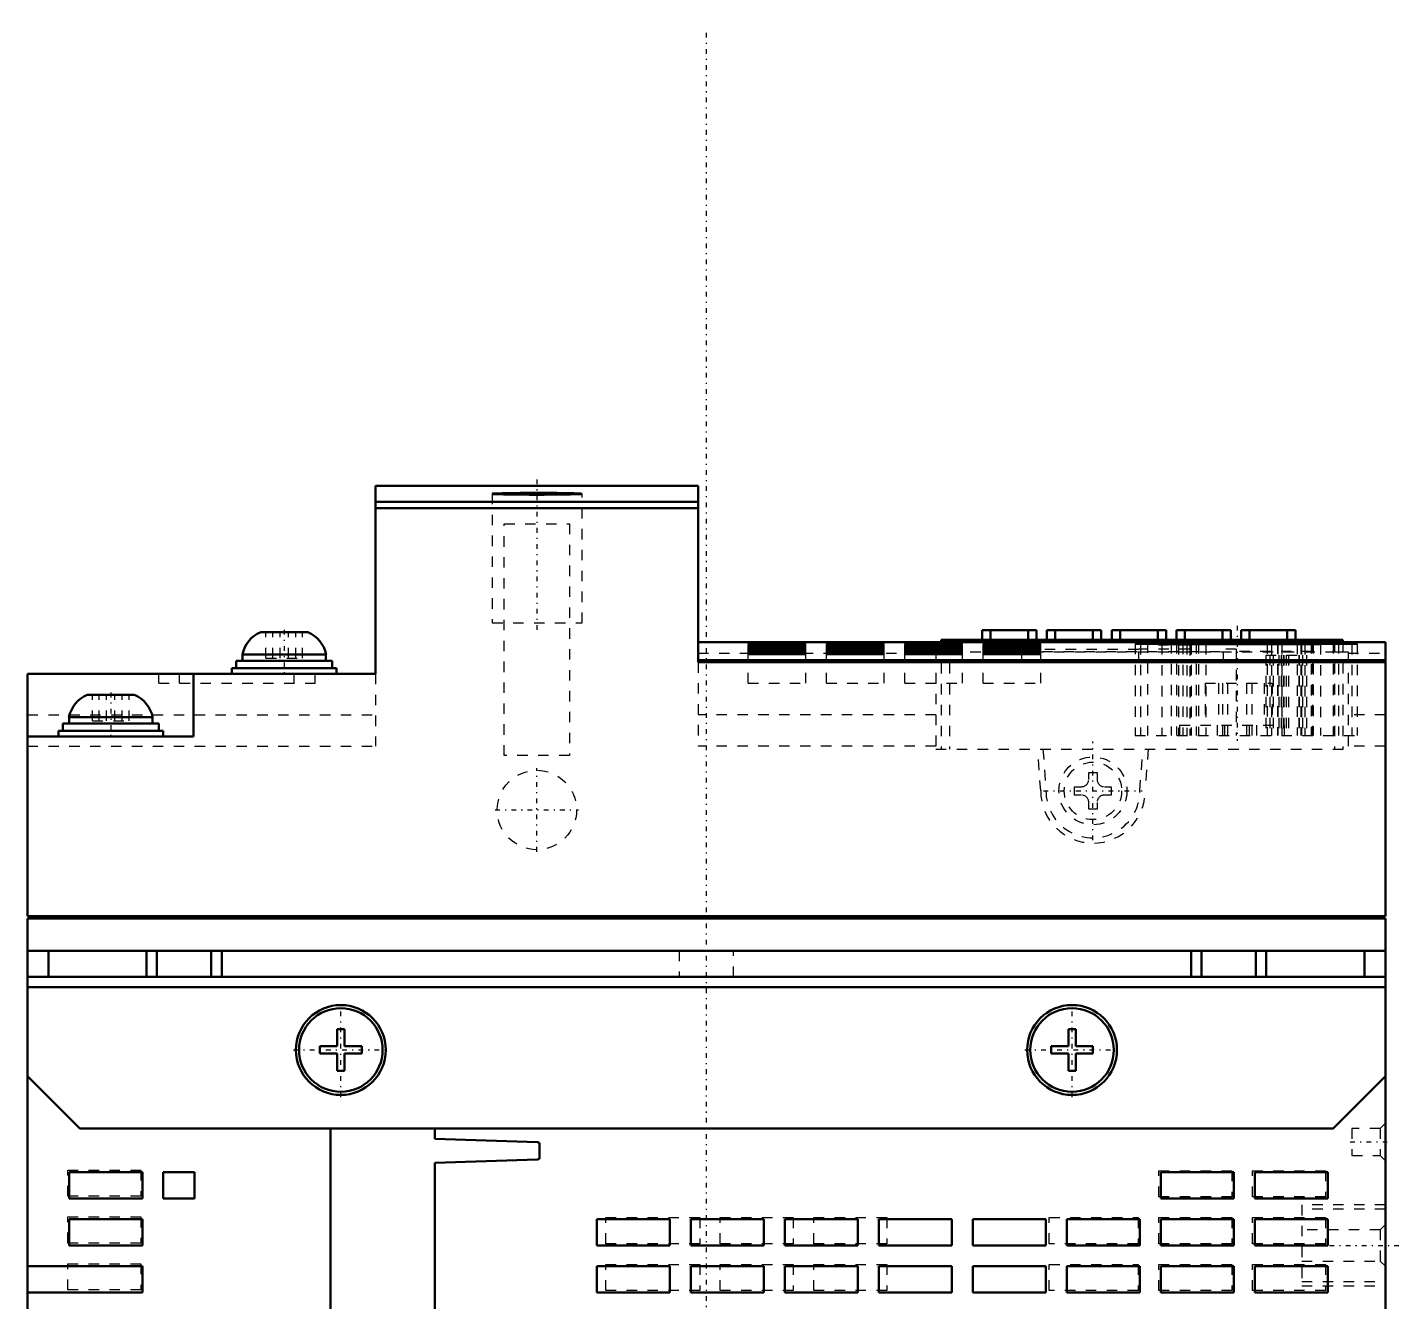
# Model space of a CAD drawing. Header units: millimetres. Extents: x 0 to 447, y -18 to 542.
# Drawn here: x 0 to 131.4, y 143.1 to 265.1 of the extents above; entities that cross this region are included whole.
import ezdxf

# ---------------------------------------------------------------- set-up
doc = ezdxf.new("R2010")
doc.units = ezdxf.units.MM
doc.linetypes.add('Center', pattern=[1.5, 0.45, -0.5, 0.05, -0.5])
doc.linetypes.add('Dashed', pattern=[2, 1, -1])
for name, color, linetype, lineweight in [('AM_4', 7, 'Continuous', 50), ('AM_6', 2, 'Continuous', 35), ('AM_7', 7, 'Center', 25), ('AM_9', 6, 'Dashed', 25)]:
    doc.layers.add(name, color=color, linetype=linetype, lineweight=lineweight)

# ---------------------------------------------------------------- blocks, each defined once
blk = doc.blocks.new('2_MFDLNA3SE_5_in_MFDLNA3SE_1100')
at = {"layer": 'AM_4'}
for p, q in [((64.21, 221.2), (33.33, 221.2)), ((33.33, 221.2), (33.33, 203.2)), ((64.21, 221.2), (64.21, 204.31)), ((33.33, 219.65), (64.21, 219.65)), ((33.33, 219.05), (64.21, 219.05)), ((26.83, 207.2), (22.33, 207.2)), ((87.46, 206.44), (87.46, 206.23)), ((87.46, 206.44), (125.94, 206.44)), ((88.26, 206.44), (88.26, 206.23)), ((91.4, 207.37), (96.6, 207.37)), ((91.4, 207.37), (91.4, 206.44)), ((92.2, 207.37), (92.2, 206.44)), ((95.8, 207.37), (95.8, 206.44)), ((96.6, 207.37), (96.6, 206.44)), ((97.6, 207.37), (102.8, 207.37)), ((97.6, 207.37), (97.6, 206.44)), ((98.4, 207.37), (98.4, 206.44)), ((102, 207.37), (102, 206.44)), ((102.8, 207.37), (102.8, 206.44)), ((103.8, 207.37), (109, 207.37)), ((103.8, 207.37), (103.8, 206.44)), ((104.6, 207.37), (104.6, 206.44)), ((108.2, 207.37), (108.2, 206.44)), ((109, 207.37), (109, 206.44)), ((110, 207.37), (115.2, 207.37)), ((110, 207.37), (110, 206.44)), ((110.8, 207.37), (110.8, 206.44)), ((114.4, 207.37), (114.4, 206.44)), ((115.2, 207.37), (115.2, 206.44)), ((116.2, 207.37), (121.4, 207.37)), ((116.2, 207.37), (116.2, 206.44)), ((117, 207.37), (117, 206.44)), ((120.6, 207.37), (120.6, 206.44)), ((121.4, 207.37), (121.4, 206.44)), ((125.14, 206.44), (125.14, 206.23)), ((125.94, 206.44), (125.94, 206.23)), ((64.21, 206.23), (74.52, 206.23)), ((82.02, 206.23), (68.98, 206.23)), ((68.98, 206.23), (74.52, 206.23)), ((74.52, 206.22), (68.98, 206.22)), ((68.98, 206.22), (74.52, 206.22)), ((74.52, 206.21), (68.98, 206.21)), ((68.98, 206.21), (74.52, 206.21)), ((74.52, 206.2), (68.98, 206.2)), ((68.98, 206.19), (74.52, 206.19)), ((74.52, 206.18), (68.98, 206.18)), ((68.98, 206.17), (74.52, 206.17)), ((74.52, 206.16), (68.98, 206.16)), ((68.98, 206.15), (74.52, 206.15)), ((74.52, 206.13), (68.98, 206.13)), ((68.98, 206.12), (74.52, 206.12)), ((74.52, 206.1), (68.98, 206.1)), ((68.98, 206.08), (74.52, 206.08)), ((74.52, 206.06), (68.98, 206.06)), ((68.98, 206.04), (74.52, 206.04)), ((74.52, 206.02), (68.98, 206.02)), ((68.98, 206), (74.52, 206)), ((74.52, 205.98), (68.98, 205.98)), ((68.98, 205.95), (74.52, 205.95)), ((74.52, 205.93), (68.98, 205.93)), ((68.98, 205.9), (74.52, 205.9)), ((74.52, 205.87), (68.98, 205.87)), ((68.98, 205.84), (74.52, 205.84)), ((74.52, 205.81), (68.98, 205.81)), ((68.98, 205.78), (74.52, 205.78)), ((74.52, 205.75), (68.98, 205.75)), ((68.98, 205.72), (74.52, 205.72)), ((74.52, 205.68), (68.98, 205.68)), ((68.98, 205.64), (74.52, 205.64)), ((74.52, 205.61), (68.98, 205.61)), ((68.98, 205.57), (74.52, 205.57)), ((74.52, 205.53), (68.98, 205.53)), ((68.98, 205.49), (74.52, 205.49)), ((74.52, 205.45), (68.98, 205.45)), ((68.98, 205.4), (74.52, 205.4)), ((74.52, 205.36), (68.98, 205.36)), ((68.98, 205.32), (74.52, 205.32)), ((74.52, 205.27), (68.98, 205.27)), ((68.98, 205.22), (74.52, 205.22)), ((74.52, 205.17), (68.98, 205.17)), ((68.98, 205.12), (74.52, 205.12)), ((74.52, 205.07), (68.98, 205.07)), ((89.52, 206.23), (76.48, 206.23)), ((76.48, 206.23), (82.02, 206.23)), ((82.02, 206.22), (76.48, 206.22)), ((76.48, 206.22), (82.02, 206.22)), ((82.02, 206.21), (76.48, 206.21)), ((76.48, 206.21), (82.02, 206.21)), ((82.02, 206.2), (76.48, 206.2)), ((76.48, 206.19), (82.02, 206.19)), ((82.02, 206.18), (76.48, 206.18)), ((76.48, 206.17), (82.02, 206.17)), ((82.02, 206.16), (76.48, 206.16)), ((76.48, 206.15), (82.02, 206.15)), ((82.02, 206.13), (76.48, 206.13)), ((76.48, 206.12), (82.02, 206.12)), ((82.02, 206.1), (76.48, 206.1)), ((76.48, 206.08), (82.02, 206.08)), ((82.02, 206.06), (76.48, 206.06)), ((76.48, 206.04), (82.02, 206.04)), ((82.02, 206.02), (76.48, 206.02)), ((76.48, 206), (82.02, 206)), ((82.02, 205.98), (76.48, 205.98)), ((76.48, 205.95), (82.02, 205.95)), ((82.02, 205.93), (76.48, 205.93)), ((76.48, 205.9), (82.02, 205.9)), ((82.02, 205.87), (76.48, 205.87)), ((76.48, 205.84), (82.02, 205.84)), ((82.02, 205.81), (76.48, 205.81)), ((76.48, 205.78), (82.02, 205.78)), ((82.02, 205.75), (76.48, 205.75)), ((76.48, 205.72), (82.02, 205.72)), ((82.02, 205.68), (76.48, 205.68)), ((76.48, 205.64), (82.02, 205.64)), ((82.02, 205.61), (76.48, 205.61)), ((76.48, 205.57), (82.02, 205.57)), ((82.02, 205.53), (76.48, 205.53)), ((76.48, 205.49), (82.02, 205.49)), ((82.02, 205.45), (76.48, 205.45)), ((76.48, 205.4), (82.02, 205.4)), ((82.02, 205.36), (76.48, 205.36)), ((76.48, 205.32), (82.02, 205.32)), ((82.02, 205.27), (76.48, 205.27)), ((76.48, 205.22), (82.02, 205.22)), ((82.02, 205.17), (76.48, 205.17)), ((76.48, 205.12), (82.02, 205.12)), ((82.02, 205.07), (76.48, 205.07)), ((83.98, 206.23), (97.02, 206.23)), ((83.98, 206.23), (89.52, 206.23)), ((89.52, 206.22), (83.98, 206.22)), ((83.98, 206.22), (89.52, 206.22)), ((89.52, 206.21), (83.98, 206.21)), ((83.98, 206.21), (89.52, 206.21)), ((89.52, 206.2), (83.98, 206.2)), ((83.98, 206.19), (89.52, 206.19)), ((89.52, 206.18), (83.98, 206.18)), ((83.98, 206.17), (89.52, 206.17)), ((89.52, 206.16), (83.98, 206.16)), ((83.98, 206.15), (89.52, 206.15)), ((89.52, 206.13), (83.98, 206.13)), ((83.98, 206.12), (89.52, 206.12)), ((89.52, 206.1), (83.98, 206.1)), ((83.98, 206.08), (89.52, 206.08)), ((89.52, 206.06), (83.98, 206.06)), ((83.98, 206.04), (89.52, 206.04)), ((89.52, 206.02), (83.98, 206.02)), ((83.98, 206), (89.52, 206)), ((89.52, 205.98), (83.98, 205.98)), ((83.98, 205.95), (89.52, 205.95)), ((89.52, 205.93), (83.98, 205.93)), ((83.98, 205.9), (89.52, 205.9)), ((89.52, 205.87), (83.98, 205.87)), ((83.98, 205.84), (89.52, 205.84)), ((89.52, 205.81), (83.98, 205.81)), ((83.98, 205.78), (89.52, 205.78)), ((89.52, 205.75), (83.98, 205.75)), ((83.98, 205.72), (89.52, 205.72)), ((89.52, 205.68), (83.98, 205.68)), ((83.98, 205.64), (89.52, 205.64)), ((89.52, 205.61), (83.98, 205.61)), ((83.98, 205.57), (89.52, 205.57)), ((89.52, 205.53), (83.98, 205.53)), ((83.98, 205.49), (89.52, 205.49)), ((89.52, 205.45), (83.98, 205.45)), ((83.98, 205.4), (89.52, 205.4)), ((89.52, 205.36), (83.98, 205.36)), ((83.98, 205.32), (89.52, 205.32)), ((89.52, 205.27), (83.98, 205.27)), ((83.98, 205.22), (89.52, 205.22)), ((89.52, 205.17), (83.98, 205.17)), ((83.98, 205.12), (89.52, 205.12)), ((89.52, 205.07), (83.98, 205.07)), ((107.22, 206.23), (91.48, 206.23)), ((91.48, 206.23), (97.02, 206.23)), ((97.02, 206.22), (91.48, 206.22)), ((91.48, 206.22), (97.02, 206.22)), ((97.02, 206.21), (91.48, 206.21)), ((91.48, 206.21), (97.02, 206.21)), ((97.02, 206.2), (91.48, 206.2)), ((91.48, 206.19), (97.02, 206.19)), ((97.02, 206.18), (91.48, 206.18)), ((91.48, 206.17), (97.02, 206.17)), ((97.02, 206.16), (91.48, 206.16)), ((91.48, 206.15), (97.02, 206.15)), ((97.02, 206.13), (91.48, 206.13)), ((91.48, 206.12), (97.02, 206.12)), ((97.02, 206.1), (91.48, 206.1)), ((91.48, 206.08), (97.02, 206.08)), ((97.02, 206.06), (91.48, 206.06)), ((91.48, 206.04), (97.02, 206.04)), ((97.02, 206.02), (91.48, 206.02)), ((91.48, 206), (97.02, 206)), ((97.02, 205.98), (91.48, 205.98)), ((91.48, 205.95), (97.02, 205.95)), ((97.02, 205.93), (91.48, 205.93)), ((91.48, 205.9), (97.02, 205.9)), ((97.02, 205.87), (91.48, 205.87)), ((91.48, 205.84), (97.02, 205.84)), ((97.02, 205.81), (91.48, 205.81)), ((91.48, 205.78), (97.02, 205.78)), ((97.02, 205.75), (91.48, 205.75)), ((91.48, 205.72), (97.02, 205.72)), ((97.02, 205.68), (91.48, 205.68)), ((91.48, 205.64), (97.02, 205.64)), ((97.02, 205.61), (91.48, 205.61)), ((91.48, 205.57), (97.02, 205.57)), ((97.02, 205.53), (91.48, 205.53)), ((91.48, 205.49), (97.02, 205.49)), ((97.02, 205.45), (91.48, 205.45)), ((91.48, 205.4), (97.02, 205.4)), ((97.02, 205.36), (91.48, 205.36)), ((91.48, 205.32), (97.02, 205.32)), ((97.02, 205.27), (91.48, 205.27)), ((91.48, 205.22), (97.02, 205.22)), ((97.02, 205.17), (91.48, 205.17)), ((91.48, 205.12), (97.02, 205.12)), ((97.02, 205.07), (91.48, 205.07)), ((106.55, 206.12), (106.55, 206.06)), ((108.6, 206.12), (106.55, 206.12)), ((106.55, 206.06), (108.6, 206.06)), ((107.22, 206.22), (123.02, 206.22)), ((123.8, 206.13), (108.6, 206.13)), ((108.6, 206.12), (108.6, 206.06)), ((108.6, 206.04), (123.8, 206.04)), ((110, 206.21), (110, 206.15)), ((111.9, 206.21), (110, 206.21)), ((110, 206.15), (111.9, 206.15)), ((110.2, 206.07), (110.2, 206.04)), ((121.96, 206.1), (110.57, 206.12)), ((111, 206.06), (121.96, 206.08)), ((111, 206.06), (111, 206.04)), ((111.4, 206.12), (111.4, 206.06)), ((121.56, 206.1), (111.4, 206.12)), ((111.4, 206.06), (121.56, 206.08)), ((111.9, 206.21), (111.9, 206.15)), ((112.1, 206.21), (112.1, 206.15)), ((122.9, 206.21), (112.1, 206.21)), ((112.1, 206.14), (122.9, 206.14)), ((119.7, 206.11), (112.8, 206.11)), ((112.8, 206.08), (112.8, 206.06)), ((112.8, 206.08), (119.7, 206.08)), ((118.69, 206.12), (118.69, 206.11)), ((119.09, 206.06), (119.09, 206.04)), ((119.68, 206.11), (119.68, 206.11)), ((120.08, 206.06), (120.08, 206.04)), ((121.56, 206.1), (121.56, 206.08)), ((121.96, 206.08), (121.96, 206.04)), ((122.3, 206.08), (122.3, 206.04)), ((122.9, 206.21), (122.9, 206.15)), ((125.5, 206.21), (122.9, 206.21)), ((130, 206.23), (123.02, 206.23)), ((123.1, 206.21), (123.1, 206.15)), ((123.1, 206.15), (125, 206.15)), ((123.8, 206.12), (123.8, 206.06)), ((126.8, 206.12), (123.8, 206.12)), ((123.8, 206.06), (126.8, 206.06)), ((125, 206.21), (125, 206.15)), ((126.8, 206.12), (126.8, 206.06)), ((130, 206.23), (130, 180)), ((19.58, 203.75), (19.58, 203.2)), ((29.58, 203.75), (19.58, 203.75)), ((19.98, 204.45), (19.98, 203.75)), ((29.18, 204.45), (19.98, 204.45)), ((20.58, 205.05), (20.58, 204.45)), ((28.58, 205.05), (20.58, 205.05)), ((28.58, 204.45), (28.58, 205.05)), ((29.18, 203.75), (29.18, 204.45)), ((29.58, 203.2), (29.58, 203.75)), ((130, 204.51), (64.21, 204.51)), ((130, 204.31), (64.21, 204.31)), ((0, 203.2), (0, 180)), ((0, 203.2), (33.33, 203.2)), ((15.88, 203.2), (15.88, 197.2)), ((10.23, 201.2), (5.73, 201.2)), ((3.98, 199.05), (3.98, 198.45)), ((11.98, 199.05), (3.98, 199.05)), ((11.98, 198.45), (11.98, 199.05)), ((0, 197.2), (15.88, 197.2)), ((2.98, 197.75), (2.98, 197.2)), ((12.98, 197.75), (2.98, 197.75)), ((3.38, 198.45), (3.38, 197.75)), ((12.58, 198.45), (3.38, 198.45)), ((12.58, 197.75), (12.58, 198.45)), ((12.98, 197.2), (12.98, 197.75)), ((0, 180), (130, 180)), ((0, 179.8), (0, 1.9)), ((0, 179.8), (130, 179.8)), ((13, 179.8), (13, 180)), ((117, 179.8), (117, 180)), ((130, 179.8), (130, 1.9)), ((0, 176.7), (130, 176.7)), ((2, 176.7), (2, 174.2)), ((11.4, 176.7), (11.4, 174.2)), ((12.4, 176.7), (12.4, 174.2)), ((17.6, 176.7), (17.6, 174.2)), ((18.6, 176.7), (18.6, 174.2)), ((111.4, 176.7), (111.4, 174.2)), ((112.4, 176.7), (112.4, 174.2)), ((117.6, 176.7), (117.6, 174.2)), ((118.6, 176.7), (118.6, 174.2)), ((128, 176.7), (128, 174.2)), ((130, 174.2), (0, 174.2)), ((130, 173.2), (0, 173.2)), ((29.65, 169.2), (30.35, 169.2)), ((29.65, 167.55), (29.65, 169.2)), ((30.35, 169.2), (30.35, 167.55)), ((99.65, 167.55), (99.65, 169.2)), ((99.65, 169.2), (100.35, 169.2)), ((100.35, 169.2), (100.35, 167.55)), ((28, 167.55), (29.65, 167.55)), ((28, 166.85), (28, 167.55)), ((30.35, 167.55), (32, 167.55)), ((32, 167.55), (32, 166.85)), ((98, 166.85), (98, 167.55)), ((98, 167.55), (99.65, 167.55)), ((100.35, 167.55), (102, 167.55)), ((102, 167.55), (102, 166.85)), ((29.65, 166.85), (28, 166.85)), ((29.65, 165.2), (29.65, 166.85)), ((32, 166.85), (30.35, 166.85)), ((30.35, 166.85), (30.35, 165.2)), ((99.65, 166.85), (98, 166.85)), ((99.65, 165.2), (99.65, 166.85)), ((102, 166.85), (100.35, 166.85)), ((100.35, 166.85), (100.35, 165.2)), ((0, 164.7), (5, 159.7)), ((30.35, 165.2), (29.65, 165.2)), ((100.35, 165.2), (99.65, 165.2)), ((125, 159.7), (130, 164.7)), ((125, 159.7), (5, 159.7)), ((29, 129.54), (29, 159.7)), ((39, 159.7), (39, 158.71)), ((39, 158.71), (48.84, 158.37)), ((49.03, 158.17), (49.03, 156.93)), ((48.84, 156.73), (39, 156.39)), ((4, 153), (4, 155.5)), ((4, 155.5), (11, 155.5)), ((11, 155.5), (11, 153)), ((13, 153), (13, 155.5)), ((13, 155.5), (16, 155.5)), ((16, 155.5), (16, 153)), ((39, 156.39), (39, 132.21)), ((108.5, 153), (108.5, 155.5)), ((108.5, 155.5), (115.5, 155.5)), ((115.5, 155.5), (115.5, 153)), ((117.5, 153), (117.5, 155.5)), ((117.5, 155.5), (124.5, 155.5)), ((124.5, 155.5), (124.5, 153)), ((11, 153), (4, 153)), ((16, 153), (13, 153)), ((115.5, 153), (108.5, 153)), ((124.5, 153), (117.5, 153)), ((4, 148.5), (4, 151)), ((4, 151), (11, 151)), ((11, 151), (11, 148.5)), ((54.5, 148.5), (54.5, 151)), ((54.5, 151), (61.5, 151)), ((61.5, 151), (61.5, 148.5)), ((63.5, 148.5), (63.5, 151)), ((63.5, 151), (70.5, 151)), ((70.5, 151), (70.5, 148.5)), ((72.5, 148.5), (72.5, 151)), ((72.5, 151), (79.5, 151)), ((79.5, 151), (79.5, 148.5)), ((81.5, 148.5), (81.5, 151)), ((81.5, 151), (88.5, 151)), ((88.5, 151), (88.5, 148.5)), ((90.5, 148.5), (90.5, 151)), ((90.5, 151), (97.5, 151)), ((97.5, 151), (97.5, 148.5)), ((99.5, 148.5), (99.5, 151)), ((99.5, 151), (106.5, 151)), ((106.5, 151), (106.5, 148.5)), ((108.5, 148.5), (108.5, 151)), ((108.5, 151), (115.5, 151)), ((115.5, 151), (115.5, 148.5)), ((117.5, 148.5), (117.5, 151)), ((117.5, 151), (124.5, 151)), ((124.5, 151), (124.5, 148.5)), ((11, 148.5), (4, 148.5)), ((61.5, 148.5), (54.5, 148.5)), ((70.5, 148.5), (63.5, 148.5)), ((79.5, 148.5), (72.5, 148.5)), ((88.5, 148.5), (81.5, 148.5)), ((97.5, 148.5), (90.5, 148.5)), ((106.5, 148.5), (99.5, 148.5)), ((115.5, 148.5), (108.5, 148.5)), ((124.5, 148.5), (117.5, 148.5)), ((0, 146.5), (11, 146.5)), ((11, 146.5), (11, 144)), ((54.5, 144), (54.5, 146.5)), ((54.5, 146.5), (61.5, 146.5)), ((61.5, 146.5), (61.5, 144)), ((63.5, 144), (63.5, 146.5)), ((63.5, 146.5), (70.5, 146.5)), ((70.5, 146.5), (70.5, 144)), ((72.5, 144), (72.5, 146.5)), ((72.5, 146.5), (79.5, 146.5)), ((79.5, 146.5), (79.5, 144)), ((81.5, 144), (81.5, 146.5)), ((81.5, 146.5), (88.5, 146.5)), ((88.5, 146.5), (88.5, 144)), ((90.5, 144), (90.5, 146.5)), ((90.5, 146.5), (97.5, 146.5)), ((97.5, 146.5), (97.5, 144)), ((99.5, 144), (99.5, 146.5)), ((99.5, 146.5), (106.5, 146.5)), ((106.5, 146.5), (106.5, 144)), ((108.5, 144), (108.5, 146.5)), ((108.5, 146.5), (115.5, 146.5)), ((115.5, 146.5), (115.5, 144)), ((117.5, 144), (117.5, 146.5)), ((117.5, 146.5), (124.5, 146.5)), ((124.5, 146.5), (124.5, 144)), ((11, 144), (0, 144)), ((61.5, 144), (54.5, 144)), ((70.5, 144), (63.5, 144)), ((79.5, 144), (72.5, 144)), ((88.5, 144), (81.5, 144)), ((97.5, 144), (90.5, 144)), ((106.5, 144), (99.5, 144)), ((115.5, 144), (108.5, 144)), ((124.5, 144), (117.5, 144))]:
    blk.add_line(p, q, dxfattribs=at)
for points in [[(44.5, 220.43), (44.56, 220.45), (44.74, 220.46), (45.04, 220.47), (45.44, 220.48), (45.94, 220.49), (46.52, 220.5), (47.17, 220.51), (47.86, 220.51), (48.57, 220.52), (49.3, 220.51), (50.01, 220.51), (50.68, 220.51), (51.31, 220.5), (51.86, 220.49), (52.32, 220.48), (52.69, 220.47), (52.94, 220.45), (53.08, 220.44), (53.1, 220.43)], [(53.1, 220.43), (53.09, 220.43), (52.98, 220.41), (52.76, 220.4), (52.42, 220.38), (51.98, 220.37), (51.45, 220.36), (50.84, 220.35), (50.18, 220.35), (49.48, 220.34), (48.75, 220.34), (48.03, 220.34), (47.33, 220.35), (46.68, 220.35), (46.08, 220.36), (45.56, 220.37), (45.13, 220.39), (44.81, 220.4), (44.6, 220.41), (44.5, 220.43)], [(106.55, 206.12), (106.38, 206.12), (106.24, 206.12), (106.13, 206.12), (106.06, 206.12), (106.05, 206.12)], [(106.05, 206.07), (106.08, 206.06), (106.16, 206.06), (106.28, 206.06), (106.44, 206.06), (106.55, 206.06)], [(110, 206.21), (109.83, 206.21), (109.69, 206.21), (109.58, 206.21), (109.51, 206.21), (109.5, 206.21)], [(109.5, 206.15), (109.53, 206.15), (109.61, 206.15), (109.73, 206.15), (109.89, 206.15), (110, 206.15)], [(110.57, 206.12), (110.5, 206.12), (110.32, 206.12), (110.22, 206.12), (110.2, 206.11)], [(110.2, 206.07), (110.25, 206.06), (110.38, 206.06), (110.58, 206.06), (110.82, 206.06), (111, 206.06)], [(111.4, 206.12), (111.14, 206.12), (110.9, 206.12), (110.72, 206.11), (110.62, 206.11), (110.6, 206.11)], [(110.6, 206.07), (110.65, 206.07), (110.78, 206.06), (110.98, 206.06), (111.22, 206.06), (111.4, 206.06)], [(111.9, 206.21), (111.97, 206.21), (112.02, 206.21), (112.07, 206.21), (112.1, 206.21), (112.1, 206.21)], [(112.1, 206.15), (112.09, 206.15), (112.06, 206.15), (112.01, 206.15), (111.94, 206.15), (111.9, 206.15)], [(121.9, 206.09), (121.84, 206.1), (121.68, 206.1), (121.56, 206.1)], [(121.56, 206.08), (121.77, 206.08), (121.88, 206.09), (121.9, 206.09)], [(122.3, 206.1), (122.24, 206.1), (122.08, 206.1), (121.96, 206.1)], [(121.96, 206.08), (122.17, 206.08), (122.28, 206.08), (122.3, 206.08)], [(123.1, 206.15), (123.03, 206.15), (122.98, 206.15), (122.93, 206.15), (122.9, 206.15), (122.9, 206.15)], [(125, 206.15), (125.17, 206.15), (125.31, 206.15), (125.42, 206.15), (125.49, 206.15), (125.5, 206.15)], [(127.3, 206.12), (127.27, 206.12), (127.19, 206.12), (127.07, 206.12), (126.91, 206.12), (126.8, 206.12)], [(126.8, 206.06), (126.97, 206.06), (127.11, 206.06), (127.22, 206.06), (127.29, 206.06), (127.3, 206.07)]]:
    blk.add_lwpolyline(points, dxfattribs=at)
for centre, radius in [((30, 167.2), 4.3), ((30, 167.2), 4), ((100, 167.2), 4.3), ((100, 167.2), 4)]:
    blk.add_circle(centre, radius, dxfattribs=at)
for centre, radius, start, end in [((23.47, 204.48), 2.95, 112.8217, 168.8904), ((25.69, 204.48), 2.95, 11.1096, 67.1783), ((6.87, 198.48), 2.95, 112.8217, 168.8904), ((9.09, 198.48), 2.95, 11.1096, 67.1783), ((48.83, 158.17), 0.2, 0, 88), ((48.83, 156.93), 0.2, 272, 0)]:
    blk.add_arc(centre, radius, start, end, dxfattribs=at)
at = {"layer": 'AM_7'}
for p, q in [((65, -18), (65, 265.06)), ((48.8, 207.41), (48.8, 221.99)), ((115.8, 207.8), (115.8, 196.8)), ((24.58, 207.4), (24.58, 203)), ((7.98, 201.4), (7.98, 197)), ((102, 187.28), (102, 196.73)), ((48.77, 186.18), (48.77, 194.16)), ((97.28, 192), (106.72, 192)), ((44.78, 190.17), (52.76, 190.17)), ((30, 162.69), (30, 171.72)), ((100, 162.69), (100, 171.72)), ((25.48, 167.2), (34.52, 167.2)), ((95.48, 167.2), (104.52, 167.2)), ((126.64, 158.4), (130.16, 158.4)), ((121.55, 148.5), (131.45, 148.5))]:
    blk.add_line(p, q, dxfattribs=at)
at = {"layer": 'AM_9'}
for p, q in [((44.5, 220.43), (44.5, 208.07)), ((53.1, 208.07), (53.1, 220.43)), ((45.65, 195.37), (45.65, 217.56)), ((45.65, 217.56), (51.89, 217.56)), ((51.89, 217.56), (51.89, 195.37)), ((44.5, 208.07), (53.1, 208.07)), ((22.83, 204.7), (22.83, 207.2)), ((23.48, 204.7), (23.48, 207.2)), ((24.18, 204.7), (24.18, 207.2)), ((24.98, 204.7), (24.98, 207.2)), ((25.68, 204.7), (25.68, 207.2)), ((26.33, 204.7), (26.33, 207.2)), ((64.21, 205.19), (86.96, 205.19)), ((68.98, 206.23), (68.98, 206.23)), ((68.98, 206.22), (68.98, 206.22)), ((68.98, 206.21), (68.98, 206.21)), ((68.98, 206.21), (74.52, 206.21)), ((68.98, 206.19), (68.98, 206.2)), ((68.98, 206.19), (74.52, 206.19)), ((68.98, 206.17), (68.98, 206.18)), ((68.98, 206.17), (74.52, 206.17)), ((68.98, 206.15), (68.98, 206.16)), ((68.98, 206.15), (74.52, 206.15)), ((68.98, 206.12), (68.98, 206.13)), ((68.98, 206.12), (74.52, 206.12)), ((68.98, 206.08), (68.98, 206.1)), ((68.98, 206.08), (74.52, 206.08)), ((68.98, 206.04), (68.98, 206.06)), ((68.98, 206.04), (74.52, 206.04)), ((68.98, 206), (68.98, 206.02)), ((68.98, 206), (74.52, 206)), ((68.98, 205.95), (68.98, 205.98)), ((68.98, 205.95), (74.52, 205.95)), ((68.98, 205.9), (68.98, 205.93)), ((68.98, 205.9), (74.52, 205.9)), ((68.98, 205.84), (68.98, 205.87)), ((68.98, 205.84), (74.52, 205.84)), ((68.98, 205.78), (68.98, 205.81)), ((68.98, 205.78), (74.52, 205.78)), ((68.98, 205.72), (68.98, 205.75)), ((68.98, 205.71), (74.52, 205.71)), ((68.98, 205.64), (68.98, 205.68)), ((68.98, 205.57), (68.98, 205.61)), ((68.98, 205.49), (68.98, 205.53)), ((68.98, 205.4), (68.98, 205.45)), ((68.98, 205.32), (68.98, 205.36)), ((68.98, 205.22), (68.98, 205.27)), ((68.98, 205.12), (68.98, 205.17)), ((68.98, 202.3), (68.98, 205.07)), ((74.52, 206.23), (74.52, 206.23)), ((74.52, 206.22), (74.52, 206.22)), ((74.52, 206.21), (74.52, 206.21)), ((74.52, 206.19), (74.52, 206.2)), ((74.52, 206.17), (74.52, 206.18)), ((74.52, 206.15), (74.52, 206.16)), ((74.52, 206.12), (74.52, 206.13)), ((74.52, 206.08), (74.52, 206.1)), ((74.52, 206.04), (74.52, 206.06)), ((74.52, 206), (74.52, 206.02)), ((74.52, 205.95), (74.52, 205.98)), ((74.52, 205.9), (74.52, 205.93)), ((74.52, 205.84), (74.52, 205.87)), ((74.52, 205.78), (74.52, 205.81)), ((74.52, 205.72), (74.52, 205.75)), ((74.52, 205.64), (74.52, 205.68)), ((74.52, 205.57), (74.52, 205.61)), ((74.52, 205.49), (74.52, 205.53)), ((74.52, 205.4), (74.52, 205.45)), ((74.52, 205.32), (74.52, 205.36)), ((74.52, 205.22), (74.52, 205.27)), ((74.52, 205.12), (74.52, 205.17)), ((74.52, 202.3), (74.52, 205.07)), ((76.48, 206.23), (76.48, 206.23)), ((76.48, 206.22), (76.48, 206.22)), ((76.48, 206.21), (76.48, 206.21)), ((76.48, 206.21), (82.02, 206.21)), ((76.48, 206.19), (76.48, 206.2)), ((76.48, 206.19), (82.02, 206.19)), ((76.48, 206.17), (76.48, 206.18)), ((76.48, 206.17), (82.02, 206.17)), ((76.48, 206.15), (76.48, 206.16)), ((76.48, 206.15), (82.02, 206.15)), ((76.48, 206.12), (76.48, 206.13)), ((76.48, 206.12), (82.02, 206.12)), ((76.48, 206.08), (76.48, 206.1)), ((76.48, 206.08), (82.02, 206.08)), ((76.48, 206.04), (76.48, 206.06)), ((76.48, 206.04), (82.02, 206.04)), ((76.48, 206), (76.48, 206.02)), ((76.48, 206), (82.02, 206)), ((76.48, 205.95), (76.48, 205.98)), ((76.48, 205.95), (82.02, 205.95)), ((76.48, 205.9), (76.48, 205.93)), ((76.48, 205.9), (82.02, 205.9)), ((76.48, 205.84), (76.48, 205.87)), ((76.48, 205.84), (82.02, 205.84)), ((76.48, 205.78), (76.48, 205.81)), ((76.48, 205.78), (82.02, 205.78)), ((76.48, 205.72), (76.48, 205.75)), ((76.48, 205.71), (82.02, 205.71)), ((76.48, 205.64), (76.48, 205.68)), ((76.48, 205.57), (76.48, 205.61)), ((76.48, 205.49), (76.48, 205.53)), ((76.48, 205.4), (76.48, 205.45)), ((76.48, 205.32), (76.48, 205.36)), ((76.48, 205.22), (76.48, 205.27)), ((76.48, 205.12), (76.48, 205.17)), ((76.48, 202.3), (76.48, 205.07)), ((82.02, 206.23), (82.02, 206.23)), ((82.02, 206.22), (82.02, 206.22)), ((82.02, 206.21), (82.02, 206.21)), ((82.02, 206.19), (82.02, 206.2)), ((82.02, 206.17), (82.02, 206.18)), ((82.02, 206.15), (82.02, 206.16)), ((82.02, 206.12), (82.02, 206.13)), ((82.02, 206.08), (82.02, 206.1)), ((82.02, 206.04), (82.02, 206.06)), ((82.02, 206), (82.02, 206.02)), ((82.02, 205.95), (82.02, 205.98)), ((82.02, 205.9), (82.02, 205.93)), ((82.02, 205.84), (82.02, 205.87)), ((82.02, 205.78), (82.02, 205.81)), ((82.02, 205.72), (82.02, 205.75)), ((82.02, 205.64), (82.02, 205.68)), ((82.02, 205.57), (82.02, 205.61)), ((82.02, 205.49), (82.02, 205.53)), ((82.02, 205.4), (82.02, 205.45)), ((82.02, 205.32), (82.02, 205.36)), ((82.02, 205.22), (82.02, 205.27)), ((82.02, 205.12), (82.02, 205.17)), ((82.02, 202.3), (82.02, 205.07)), ((83.98, 206.23), (83.98, 206.23)), ((83.98, 206.22), (83.98, 206.22)), ((83.98, 206.21), (83.98, 206.21)), ((83.98, 206.21), (89.52, 206.21)), ((83.98, 206.19), (83.98, 206.2)), ((83.98, 206.19), (89.52, 206.19)), ((83.98, 206.17), (83.98, 206.18)), ((83.98, 206.17), (89.52, 206.17)), ((83.98, 206.15), (83.98, 206.16)), ((83.98, 206.15), (89.52, 206.15)), ((83.98, 206.12), (83.98, 206.13)), ((83.98, 206.12), (89.52, 206.12)), ((83.98, 206.08), (83.98, 206.1)), ((83.98, 206.08), (89.52, 206.08)), ((83.98, 206.04), (83.98, 206.06)), ((83.98, 206.04), (89.52, 206.04)), ((83.98, 206), (83.98, 206.02)), ((83.98, 206), (89.52, 206)), ((83.98, 205.95), (83.98, 205.98)), ((83.98, 205.95), (89.52, 205.95)), ((83.98, 205.9), (83.98, 205.93)), ((83.98, 205.9), (89.52, 205.9)), ((83.98, 205.84), (83.98, 205.87)), ((83.98, 205.84), (89.52, 205.84)), ((83.98, 205.78), (83.98, 205.81)), ((83.98, 205.78), (89.52, 205.78)), ((83.98, 205.72), (83.98, 205.75)), ((83.98, 205.71), (89.52, 205.71)), ((83.98, 205.64), (83.98, 205.68)), ((83.98, 205.57), (83.98, 205.61)), ((83.98, 205.49), (83.98, 205.53)), ((83.98, 205.4), (83.98, 205.45)), ((83.98, 205.32), (83.98, 205.36)), ((83.98, 205.22), (83.98, 205.27)), ((83.98, 205.12), (83.98, 205.17)), ((83.98, 202.3), (83.98, 205.07)), ((86.96, 205.29), (86.96, 196)), ((87.46, 206.23), (87.46, 196)), ((88.26, 206.23), (88.26, 196)), ((88.26, 205.32), (125.14, 205.32)), ((89.52, 206.23), (89.52, 206.23)), ((89.52, 206.22), (89.52, 206.22)), ((89.52, 206.21), (89.52, 206.21)), ((89.52, 206.19), (89.52, 206.2)), ((89.52, 206.17), (89.52, 206.18)), ((89.52, 206.15), (89.52, 206.16)), ((89.52, 206.12), (89.52, 206.13)), ((89.52, 206.08), (89.52, 206.1)), ((89.52, 206.04), (89.52, 206.06)), ((89.52, 206), (89.52, 206.02)), ((89.52, 205.95), (89.52, 205.98)), ((89.52, 205.9), (89.52, 205.93)), ((89.52, 205.84), (89.52, 205.87)), ((89.52, 205.78), (89.52, 205.81)), ((89.52, 205.72), (89.52, 205.75)), ((89.52, 205.64), (89.52, 205.68)), ((89.52, 205.57), (89.52, 205.61)), ((89.52, 205.49), (89.52, 205.53)), ((89.52, 205.4), (89.52, 205.45)), ((89.52, 205.32), (89.52, 205.36)), ((89.52, 205.22), (89.52, 205.27)), ((89.52, 205.12), (89.52, 205.17)), ((89.52, 202.3), (89.52, 205.07)), ((91.48, 206.23), (91.48, 206.23)), ((91.48, 206.22), (91.48, 206.22)), ((91.48, 206.21), (91.48, 206.21)), ((91.48, 206.21), (97.02, 206.21)), ((91.48, 206.19), (91.48, 206.2)), ((91.48, 206.19), (97.02, 206.19)), ((91.48, 206.17), (91.48, 206.18)), ((91.48, 206.17), (97.02, 206.17)), ((91.48, 206.15), (91.48, 206.16)), ((91.48, 206.15), (97.02, 206.15)), ((91.48, 206.12), (91.48, 206.13)), ((91.48, 206.12), (97.02, 206.12)), ((91.48, 206.08), (91.48, 206.1)), ((91.48, 206.08), (97.02, 206.08)), ((91.48, 206.04), (91.48, 206.06)), ((91.48, 206.04), (97.02, 206.04)), ((91.48, 206), (91.48, 206.02)), ((91.48, 206), (97.02, 206)), ((91.48, 205.95), (91.48, 205.98)), ((91.48, 205.95), (97.02, 205.95)), ((91.48, 205.9), (91.48, 205.93)), ((91.48, 205.9), (97.02, 205.9)), ((91.48, 205.84), (91.48, 205.87)), ((91.48, 205.84), (97.02, 205.84)), ((91.48, 205.78), (91.48, 205.81)), ((91.48, 205.78), (97.02, 205.78)), ((91.48, 205.72), (91.48, 205.75)), ((91.48, 205.71), (97.02, 205.71)), ((91.48, 205.64), (91.48, 205.68)), ((91.48, 205.57), (91.48, 205.61)), ((91.48, 205.49), (91.48, 205.53)), ((91.48, 205.4), (91.48, 205.45)), ((91.48, 205.32), (91.48, 205.36)), ((91.48, 205.22), (91.48, 205.27)), ((91.48, 205.12), (91.48, 205.17)), ((91.48, 202.3), (91.48, 205.07)), ((95.19, 204.3), (95.19, 205.52)), ((106.39, 205.52), (95.19, 205.52)), ((95.19, 205.35), (114.5, 205.35)), ((97.02, 206.23), (97.02, 206.23)), ((97.02, 206.22), (97.02, 206.22)), ((97.02, 206.21), (97.02, 206.21)), ((97.02, 206.19), (97.02, 206.2)), ((97.02, 206.17), (97.02, 206.18)), ((97.02, 206.15), (97.02, 206.16)), ((97.02, 206.12), (97.02, 206.13)), ((97.02, 206.08), (97.02, 206.1)), ((97.02, 206.04), (97.02, 206.06)), ((97.02, 206), (97.02, 206.02)), ((97.02, 205.95), (97.02, 205.98)), ((97.02, 205.9), (97.02, 205.93)), ((97.02, 205.84), (97.02, 205.87)), ((97.02, 205.78), (97.02, 205.81)), ((97.02, 205.72), (97.02, 205.75)), ((97.02, 205.64), (97.02, 205.68)), ((97.02, 205.57), (97.02, 205.61)), ((97.02, 205.49), (97.02, 205.53)), ((97.02, 205.4), (97.02, 205.45)), ((97.02, 205.32), (97.02, 205.36)), ((97.02, 205.22), (97.02, 205.27)), ((97.02, 205.12), (97.02, 205.17)), ((97.02, 202.3), (97.02, 205.07)), ((106.05, 206.07), (106.05, 197.3)), ((106.39, 204.3), (106.39, 205.57)), ((111.28, 205.57), (106.39, 205.57)), ((106.55, 206.06), (106.55, 197.3)), ((107.22, 206.22), (107.22, 197.3)), ((111.28, 205.94), (107.22, 205.94)), ((108.6, 206.04), (108.6, 197.3)), ((109.5, 206.15), (109.5, 197.3)), ((110, 206.15), (110, 197.3)), ((110.2, 206.04), (110.2, 197.3)), ((110.6, 206.07), (110.6, 197.3)), ((111, 206.12), (111, 206.06)), ((111, 206.04), (111, 197.3)), ((111.28, 205.94), (111.28, 197.3)), ((111.4, 206.06), (111.4, 197.3)), ((111.9, 206.15), (111.9, 197.3)), ((112.1, 206.14), (112.1, 197.3)), ((112.8, 206.06), (112.8, 197.3)), ((114.5, 204.3), (114.5, 205.57)), ((115.72, 205.57), (114.5, 205.57)), ((115.72, 205.57), (115.72, 197.3)), ((123.02, 205.35), (115.72, 205.35)), ((118.69, 206.11), (118.69, 197.3)), ((119.09, 206.12), (119.09, 206.06)), ((119.09, 206.04), (119.09, 197.3)), ((119.68, 206.11), (119.68, 197.3)), ((119.7, 206.08), (119.7, 197.3)), ((120.08, 206.12), (120.08, 206.06)), ((120.08, 206.04), (120.08, 197.3)), ((121.56, 206.08), (121.56, 197.3)), ((121.9, 206.09), (121.9, 197.3)), ((121.96, 206.1), (121.96, 206.08)), ((121.96, 206.04), (121.96, 197.3)), ((122.3, 206.04), (122.3, 197.3)), ((122.9, 206.14), (122.9, 197.3)), ((123.02, 206.22), (123.02, 197.3)), ((123.1, 206.15), (123.1, 197.3)), ((123.8, 206.04), (123.8, 197.3)), ((125, 206.15), (125, 197.3)), ((125.14, 206.23), (125.14, 196)), ((125.5, 206.15), (125.5, 197.3)), ((125.94, 206.23), (125.94, 196)), ((126.44, 205.29), (126.44, 196)), ((126.44, 205.19), (130, 205.19)), ((126.8, 206.06), (126.8, 197.3)), ((127.3, 206.07), (127.3, 197.3)), ((22.83, 204.7), (26.33, 204.7)), ((64.21, 204.31), (64.21, 196.27)), ((95.19, 204.3), (114.5, 204.3)), ((118.55, 205), (118.55, 197.3)), ((118.55, 205), (122.45, 205)), ((118.95, 205), (118.95, 197.3)), ((119.25, 205), (119.25, 197.3)), ((119.79, 205), (119.79, 197.3)), ((120.01, 205), (120.01, 197.3)), ((120.21, 205), (120.21, 197.3)), ((120.29, 205), (120.29, 197.3)), ((120.49, 205), (120.49, 197.3)), ((120.71, 205), (120.71, 197.3)), ((121.72, 205), (121.72, 197.3)), ((121.75, 205), (121.75, 197.3)), ((122.05, 205), (122.05, 197.3)), ((122.45, 205), (122.45, 197.3)), ((12.57, 202.3), (12.57, 203.2)), ((14.57, 202.3), (14.57, 203.2)), ((25.54, 202.3), (25.54, 203.2)), ((27.54, 202.3), (27.54, 203.2)), ((33.33, 203.2), (33.33, 196.27)), ((6.23, 198.7), (6.23, 201.2)), ((6.88, 198.7), (6.88, 201.2)), ((7.58, 198.7), (7.58, 201.2)), ((8.38, 198.7), (8.38, 201.2)), ((9.08, 198.7), (9.08, 201.2)), ((9.73, 198.7), (9.73, 201.2)), ((12.57, 202.3), (27.54, 202.3)), ((68.98, 202.3), (74.52, 202.3)), ((76.48, 202.3), (82.02, 202.3)), ((83.98, 202.3), (89.52, 202.3)), ((91.48, 202.3), (97.02, 202.3)), ((112.75, 202.3), (119.15, 202.3)), ((112.75, 202.3), (112.75, 198.3)), ((114.01, 202.3), (114.01, 198.3)), ((114.4, 202.3), (114.4, 197.3)), ((114.9, 202.3), (114.9, 197.3)), ((116.7, 202.3), (116.7, 197.3)), ((117.2, 202.3), (117.2, 197.3)), ((118.41, 202.3), (118.41, 198.3)), ((119.15, 202.3), (119.15, 198.3)), ((0, 199.27), (33.33, 199.27)), ((6.23, 198.7), (9.73, 198.7)), ((86.96, 199.27), (64.21, 199.27)), ((130, 199.27), (126.44, 199.27)), ((106.05, 197.3), (127.3, 197.3)), ((110.3, 198.3), (120.3, 198.3)), ((110.3, 198.3), (110.3, 197.3)), ((113.9, 198.3), (113.9, 197.3)), ((114.6, 198.3), (114.6, 197.3)), ((117, 197.3), (117, 198.3)), ((117.7, 197.3), (117.7, 198.3)), ((120.3, 198.3), (120.3, 197.3)), ((0, 196.27), (33.33, 196.27)), ((86.96, 196.27), (64.21, 196.27)), ((86.96, 196), (126.44, 196)), ((97, 192), (96.72, 196)), ((97.22, 196), (97.5, 192.02)), ((106.5, 192.02), (106.78, 196)), ((107.28, 196), (107, 192)), ((130, 196.27), (126.44, 196.27)), ((51.89, 195.37), (45.65, 195.37)), ((101.6, 193.75), (102.4, 193.75)), ((101.6, 193.1), (101.6, 193.75)), ((102.4, 193.75), (102.4, 193.1)), ((100.25, 192.4), (100.9, 192.4)), ((100.25, 191.6), (100.25, 192.4)), ((103.1, 192.4), (103.75, 192.4)), ((103.75, 192.4), (103.75, 191.6)), ((100.9, 191.6), (100.25, 191.6)), ((101.6, 190.25), (101.6, 190.9)), ((102.4, 190.9), (102.4, 190.25)), ((103.75, 191.6), (103.1, 191.6)), ((102.4, 190.25), (101.6, 190.25)), ((62.4, 176.7), (62.4, 174.2)), ((67.6, 174.2), (67.6, 176.7)), ((129.5, 159.7), (126.8, 159.7)), ((126.8, 159.7), (126.8, 157.1)), ((130, 160.2), (129.5, 159.7)), ((129.5, 159.7), (129.5, 157.1)), ((126.8, 157.1), (129.5, 157.1)), ((129.5, 157.1), (130, 156.6)), ((3.85, 153.2), (3.85, 155.7)), ((3.85, 155.7), (10.85, 155.7)), ((10.85, 155.7), (10.85, 153.2)), ((108.31, 153.14), (108.31, 155.64)), ((108.31, 155.64), (115.31, 155.64)), ((115.31, 155.64), (115.31, 153.14)), ((117.27, 153.14), (117.27, 155.64)), ((117.27, 155.64), (124.27, 155.64)), ((124.27, 155.64), (124.27, 153.14)), ((10.85, 153.2), (3.85, 153.2)), ((115.31, 153.14), (108.31, 153.14)), ((124.27, 153.14), (117.27, 153.14)), ((3.85, 148.72), (3.85, 151.22)), ((3.85, 151.22), (10.85, 151.22)), ((10.85, 151.22), (10.85, 148.72)), ((130, 152.37), (122, 152.37)), ((122, 152.37), (122, 144.63)), ((130, 151.95), (122, 151.95)), ((55.36, 148.66), (55.36, 151.16)), ((55.36, 151.16), (64.36, 151.16)), ((64.36, 151.16), (64.36, 148.66)), ((66.31, 148.66), (66.31, 151.16)), ((66.31, 151.16), (73.31, 151.16)), ((73.31, 151.16), (73.31, 148.66)), ((75.27, 148.66), (75.27, 151.16)), ((75.27, 151.16), (82.27, 151.16)), ((82.27, 151.16), (82.27, 148.66)), ((97.82, 148.66), (97.82, 151.16)), ((97.82, 151.16), (106.32, 151.16)), ((106.32, 151.16), (106.32, 148.66)), ((108.31, 151.16), (115.31, 151.16)), ((108.31, 148.66), (108.31, 151.16)), ((115.31, 151.16), (115.31, 148.66)), ((117.27, 151.16), (124.27, 151.16)), ((117.27, 148.66), (117.27, 151.16)), ((129.5, 150), (122, 150)), ((124.27, 151.16), (124.27, 148.66)), ((130, 150.5), (129.5, 150)), ((129.5, 150), (129.5, 147)), ((10.85, 148.72), (3.85, 148.72)), ((64.36, 148.66), (55.36, 148.66)), ((73.31, 148.66), (66.31, 148.66)), ((82.27, 148.66), (75.27, 148.66)), ((106.32, 148.66), (97.82, 148.66)), ((115.31, 148.66), (108.31, 148.66)), ((124.27, 148.66), (117.27, 148.66)), ((3.85, 144.23), (3.85, 146.73)), ((3.85, 146.73), (10.85, 146.73)), ((10.85, 146.73), (10.85, 144.23)), ((55.36, 144.17), (55.36, 146.67)), ((55.36, 146.67), (64.36, 146.67)), ((64.36, 146.67), (64.36, 144.17)), ((66.31, 144.17), (66.31, 146.67)), ((66.31, 146.67), (73.31, 146.67)), ((73.31, 146.67), (73.31, 144.17)), ((75.27, 144.17), (75.27, 146.67)), ((75.27, 146.67), (82.27, 146.67)), ((82.27, 146.67), (82.27, 144.17)), ((97.82, 144.17), (97.82, 146.67)), ((97.82, 146.67), (106.32, 146.67)), ((106.32, 146.67), (106.32, 144.17)), ((108.31, 146.67), (115.31, 146.67)), ((108.31, 144.17), (108.31, 146.67)), ((115.31, 146.67), (115.31, 144.17)), ((117.27, 146.67), (124.27, 146.67)), ((117.27, 144.17), (117.27, 146.67)), ((122, 147), (129.5, 147)), ((124.27, 146.67), (124.27, 144.17)), ((129.5, 147), (130, 146.5)), ((122, 145.05), (130, 145.05)), ((122, 144.63), (130, 144.63)), ((10.85, 144.23), (3.85, 144.23)), ((64.36, 144.17), (55.36, 144.17)), ((73.31, 144.17), (66.31, 144.17)), ((82.27, 144.17), (75.27, 144.17)), ((106.32, 144.17), (97.82, 144.17)), ((115.31, 144.17), (108.31, 144.17)), ((124.27, 144.17), (117.27, 144.17))]:
    blk.add_line(p, q, dxfattribs=at)
blk.add_lwpolyline([(125.14, 205.32), (125.57, 205.32), (125.95, 205.32), (126.24, 205.31), (126.41, 205.3), (126.44, 205.29)], dxfattribs=at)
for centre, radius in [((102, 192), 3.25), ((102, 192), 2.75), ((48.77, 190.17), 3.8)]:
    blk.add_circle(centre, radius, dxfattribs=at)
for centre, radius, start, end in [((102, 192), 5, 180, 0), ((102, 192), 4.5, 179.7835, 0.2165), ((100.9, 193.1), 0.7, 270, 0), ((103.1, 193.1), 0.7, 180, 270), ((100.9, 190.9), 0.7, 0, 90), ((103.1, 190.9), 0.7, 90, 180)]:
    blk.add_arc(centre, radius, start, end, dxfattribs=at)
at = {"layer": 'AM_6', "flags": 8}
for tag, p in [('NN', (136.45, 265.06)), ('NT', (136.45, 264.56)), ('NB', (136.45, 264.06)), ('CNSORDERNO', (136.45, 262.56)), ('NBSYN', (136.45, 263.56)), ('LINA', (136.45, 263.06)), ('F', (136.45, 262.06)), ('MC', (136.45, 261.56)), ('COMPANY', (136.45, 260.06)), ('PSV', (136.45, 261.06)), ('ES', (136.45, 260.56))]:
    blk.add_attdef(tag, p, '', height=0.5, dxfattribs=at)
blk = doc.blocks.new('1_MFDLNA3SE_1100')
blk.add_blockref('2_MFDLNA3SE_5_in_MFDLNA3SE_1100', (0, 0))
at = {"layer": 'AM_6', "flags": 8}
for tag, p in [('NN', (451.71, 541.57)), ('NT', (451.71, 541.07)), ('NB', (451.71, 540.57)), ('NBSYN', (451.71, 540.07)), ('CNSORDERNO', (451.71, 539.07)), ('LINA', (451.71, 539.57)), ('F', (451.71, 538.57)), ('MC', (451.71, 538.07)), ('PSV', (451.71, 537.57)), ('COMPANY', (451.71, 536.57)), ('ES', (451.71, 537.07))]:
    blk.add_attdef(tag, p, '', height=0.5, dxfattribs=at)

msp = doc.modelspace()

# ---------------------------------------------------------------- block references
msp.add_blockref('1_MFDLNA3SE_1100', (0, 0))

doc.saveas('drawing.dxf')
